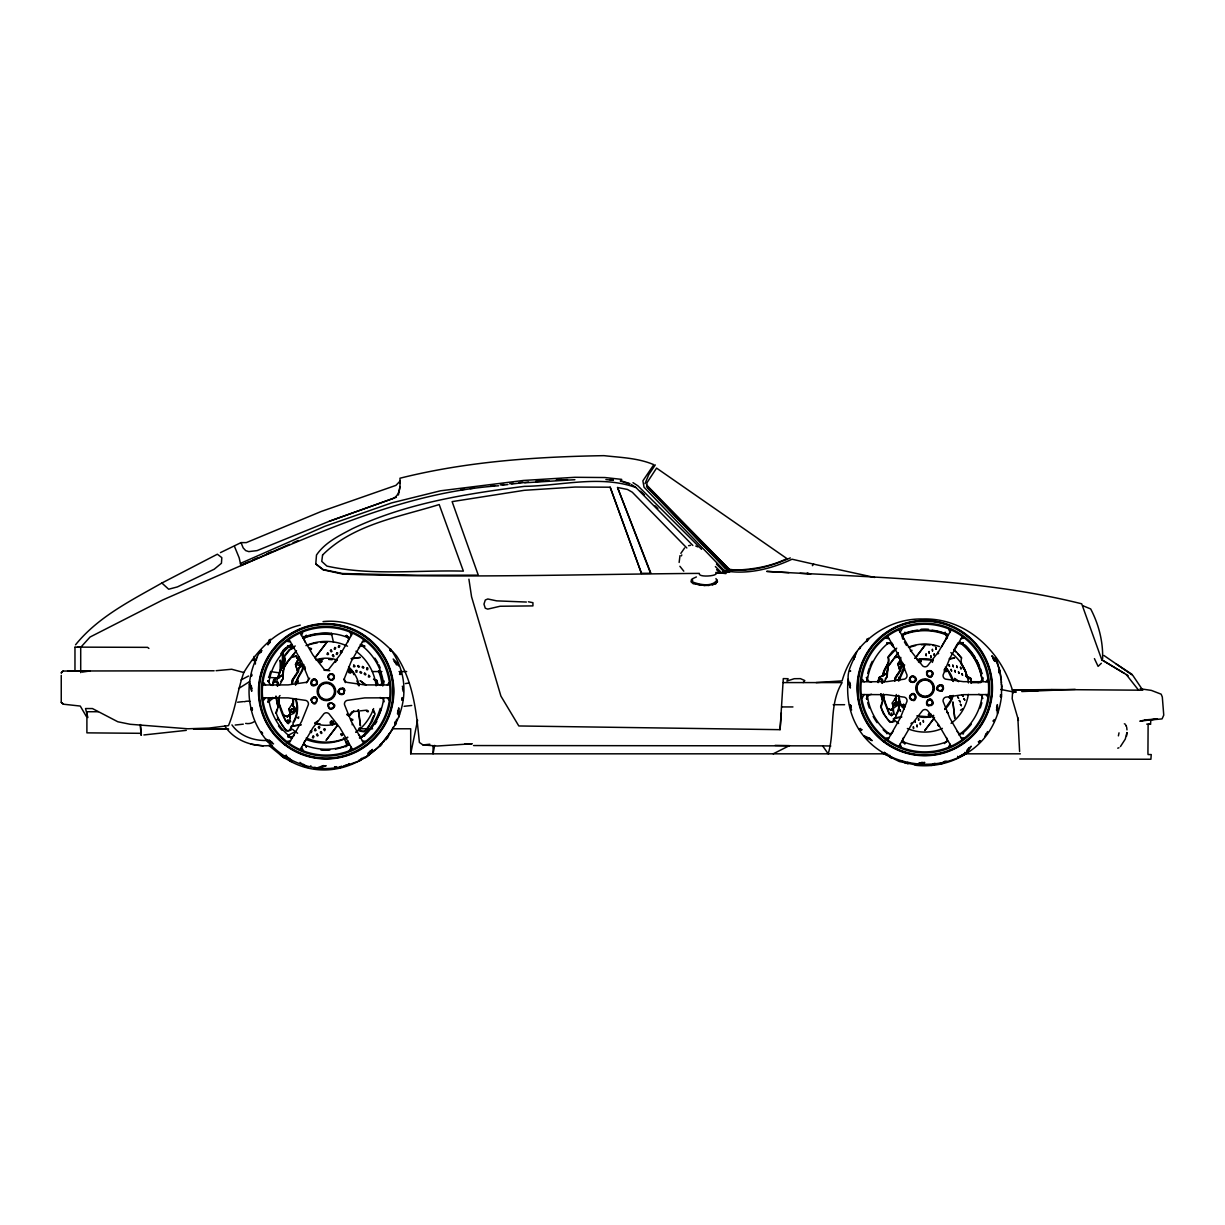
<?xml version="1.0" encoding="UTF-8"?>
<svg xmlns="http://www.w3.org/2000/svg" width="1225" height="1225" viewBox="0 0 1225 1225"><rect width="100%" height="100%" fill="white"/><g stroke="black" fill="none" stroke-linecap="round" stroke-linejoin="round"><path stroke-width="1.5" d="M254.05 660.107L254.05 656.432M280.081 671.223L280.249 660.306M281.49 666.323L281.49 662.541M282.424 651.685L282.393 667.87M290.294 717.819L290.111 714.144L287.446 716.824L283.45 715.032L285.67 721.188M889.381 713.792L887.451 708.402L890.942 709.979L893.27 707.637L893.791 714.313L889.381 714.558L885.047 703.548L883.302 694.437M296.282 674.853L292.499 679.507L291.688 683.382L292.576 679.507L297.644 671.606L295.47 664.44L298.134 659.418L296.266 656.232L291.948 656.86L287.691 661.806L284.016 667.426L283.082 674.868L273.634 679.722L272.792 685.51M898.247 652.894L887.88 666.783L887.13 673.306L878.983 677.609L887.145 672.969L887.911 666.492L898.247 652.68M1001.483 682.907L1001.499 681.728M310.951 699.827C316.77 713.302 320.659 688.817 310.951 699.827A3.231 3.231 0 0 1 317.137 699.184M909.547 697.438C916.07 684.3 918.673 708.938 909.547 697.438A3.231 3.231 0 0 0 914.646 699.705M300.875 664.287L300.018 662.25L297.507 662.633L297.966 665.298L300.324 664.961M289.988 717.084L290.111 714.144L287.446 716.778L283.496 714.987L278.825 702.599L278.779 698.786M893.163 710.209L893.27 707.637L890.942 709.933L887.482 708.372L883.409 697.53L883.363 694.207L883.47 697.546M256.239 660.581L256.806 657.473M854.866 657.35L855.418 654.242M255.367 661.638L255.382 664.072M382.108 681.942L380.761 685.464M384.206 681.054L382.858 684.576L379.964 685.296M401.831 699.858L402.765 699.919L401.831 699.858L401.923 698.112L402.857 698.158L401.923 698.112M853.932 659.586L854.575 656.171M982.833 677.823L980.888 681.942L977.979 682.647M995.496 661.423L995.297 657.871M1001.545 686.459L1001.468 696.688L1000.457 696.627L1000.549 694.881L1001.483 694.927L1000.549 694.881M251.477 710.117L252.427 709.168L251.477 710.117C246.026 689.767 249.885 667.319 261.231 649.633M850.104 706.886L851.053 705.937L850.104 706.886L851.635 709.979M269.73 642.911L270.296 639.205M868.357 639.68L868.464 638.347M290.616 710.975L290.708 709.673M400.008 486.631L398.416 494.992M468.915 579.18L471.564 596.789L500.918 696.106L518.818 725.966L780.065 729.671L783.28 678.604L788.119 678.711L786.925 681.054L794.244 678.711L800.415 678.635L804.81 680.564L803.141 682.585M893.699 704.865L894.663 702.936L895.858 702.936L896.562 705.309L893.576 704.911L894.618 702.798L896.685 704.36M300.967 666.783L302.407 664.042L298.793 668.207L298.533 671.453L293.357 679.462L292.484 683.382M902.748 666.232L900.85 667.487L900.635 670.32L896.103 677.318L895.337 680.748M699.414 573.392C580.497 574.249 461.534 578.277 342.632 574.066L323.155 569.824L315.774 563.929L316.494 555.017C325.069 542.415 339.095 535.754 352.142 528.802C406.179 503.199 465.607 493.859 524.392 486.356C561.096 485.866 600.372 474.718 636.035 487.581L692.829 545.447M249.532 682.279L251.891 688.649M848.144 679.048C838.007 780.34 988.299 797.613 1001.468 696.688L1000.457 696.627M1019.782 758.979L1150.903 759.255L1151.24 754.554L1148.07 754.554L1147.932 752.992L1148.116 724.358L1150.52 724.235L1150.872 719.917L1162.066 718.907L1163.75 715.124L1162.311 697.01L1161.162 694.177L1151.347 690.395L1140.184 688.756M780.065 729.671L781.351 712.858M646.769 485.161L729.518 569.64L725.368 568.308L648.255 487.78L646.769 485.161L646.999 482.711L656.569 468.103L786.909 558.585C767.248 568.339 745.367 570.253 723.914 570.498M288.089 736.899L288.579 736.271L288.089 736.899C288.457 735.628 293.602 738.644 294.368 734.709M886.808 732.688L886.716 733.668C887.068 732.397 892.229 735.413 892.994 731.478M958.272 643.431L962.682 644.228L962.773 643.263M963.294 643.646L962.957 643.186M250.987 708.433L252.136 708.173L250.987 708.433C258.628 745.795 297.047 772.898 334.792 767.968L334.655 766.728L334.792 767.891L343.322 766.528L359.645 760.817M933.251 763.742L933.404 764.66L933.251 763.742L934.981 763.435L935.134 764.369L934.981 763.435M279.805 684.775L283.174 678.512C280.586 667.104 290.095 658.514 296.511 650.705M884.266 681.957L887.206 676.491L887.145 672.969M882.245 752.977L899.227 761.491L916.116 765.013M1126.954 732.565L1125.254 739.15L1120.446 746.546M1126.571 736.118L1126.954 732.856M273.634 679.722L278.596 677.578C277.478 669.524 287.017 664.731 283.878 656.478L288.993 649.908L293.357 646.662M883.194 675.664C882.214 668.636 890.575 664.44 887.819 657.228L892.29 651.486L896.731 648.178M278.596 677.578L279.239 677.134C278.412 669.309 287.599 664.639 284.537 656.462L289.758 650L295.24 645.958M883.761 675.281C883.041 668.437 891.08 664.348 888.401 657.212L895.751 649.495M397.482 713.899L397.972 710.378L398.86 717.115M866.764 680.549L867.361 677.318L866.488 677.716L867.361 677.318M273.925 679.89L272.915 683.764M879.121 677.701L878.248 681.085M878.126 682.601L878.784 678.083L880.53 678.252L882.842 680.151L882.383 683.29M397.88 713.425L398.707 707.836L399.472 715.109M645.024 483.676L648.729 474.688L655.283 464.918M996.507 710.194L997.334 704.605L998.099 711.878M277.233 685.908L277.616 683.428L275.656 681.866L273.313 682.784C272.731 689.537 267.984 681.1 267.862 680.947L268.642 681.054L267.862 680.947M878.264 682.386L878.585 680.212L880.637 679.416L882.337 680.794L882.015 682.953M866.963 638.991L866.596 641.655L868.709 638.547M862.278 697.882L864.13 694.498M982.19 679.094L981.501 681.207M310.89 765.809L310.492 766.054M314.228 768.473L315.07 767.432L314.228 768.473L315.958 768.779M388.892 734.801L389.106 733.561M907.786 762.287L907.756 762.593M909.501 762.578L909.118 762.823M914.508 764.032L914.524 764.752M890.881 709.857L893.239 707.759L892.321 702.905L895.919 697.423L895.582 699.904L898.109 704.88L893.438 708.249M303.264 664.471C303.096 672.295 295.7 677.303 295.577 685.219M303.846 664.547C303.968 671.836 297.093 676.368 296.572 683.489M904.647 664.884L898.4 680.778M327.902 676.767L330.459 673.781A3.231 3.231 0 0 1 334.333 676.69A3.231 3.231 0 0 1 330.949 680.166L328.729 679.094L327.902 676.767A3.231 3.231 0 0 1 328.974 674.546M434.645 745.382L433.083 753.804L433.083 746.239M352.157 724.787L352.325 723.853M910.389 650.827L911.951 650.291L911.017 651.378M301.457 747.327L303.448 750.619M351.391 635.469L350.228 632.85M900.084 744.096L901.248 746.714M950.018 632.238L948.839 629.619M885.277 753.819L410.697 753.819L417.603 720.162M1118.394 735.873L1119.022 732.841M290.31 714.849L293.663 713.409L295.638 710.99L293.28 706.059L293.556 699.123M896.042 700.562L896.287 694.498M297.353 664.011L297.629 662.74L299.957 662.388L300.722 664.256L299.359 665.558M898.92 680.84L904.54 668.391M140.722 731.631L141.35 735.245L140.538 724.572M392.337 651.731C433.466 714.818 357.011 796.296 291.106 761.69L291.642 760.572L291.137 761.628L283.526 757.509L268.826 745.397M891.723 757.28L891.264 758.107L891.723 757.28L890.192 756.438L889.733 757.249L890.192 756.438M317.137 683.611C314.212 669.248 305.377 692.37 317.137 683.611M894.663 699.536L895.98 697.438L895.398 699.812L897.741 704.421M298.778 656.707L298.058 659.555L296.251 656.278M900.85 657.427L900.207 659.907L898.645 657.013L894.847 657.519L898.645 657.013L899.778 657.886L900.283 659.8L897.956 664.18L899.916 670.458L900.85 667.487M895.996 697.469L895.398 699.812L898.109 704.88L897.512 702.308M293.02 708.907L290.57 709.612L291.412 712.001L293.877 711.48L294.015 710.408L291.657 708.601M300.278 625.118C274.982 630.676 256.699 651.179 243.806 672.525C237.619 689.92 235.583 708.647 228.478 725.629L209 728.079L187.823 728.783L130.172 724.281L117.83 721.77L92.442 708.555L85.536 708.54L87.878 717.544M387.483 736.776L386.243 739.67M986.11 733.545L984.869 736.439M987.518 731.57L986.125 734.755M679.982 555.645L679.14 562.443M898.553 662.419L898.017 664.18L899.854 670.458L895.429 677.364L894.648 680.748L895.429 677.364L898.66 673.275M969.021 747.755L965.514 753.574M263.819 700.072L265.519 697.729M389.029 682.723L387.345 685.051M987.656 679.492L985.972 681.835M887.941 666.798L887.206 676.491L885.216 678.972M997.487 713.884L996.599 707.147M277.677 686.138L278.152 682.861L277.187 681.376L273.68 680.35M882.398 683.152L881.969 678.987M783.219 682.585L842.126 682.585C828.728 704.375 835.19 730.682 828.207 753.819L822.649 745.857L473.554 745.55M255.581 660.52L255.964 659.402M940.142 764.094L940.586 762.838L941.872 763.803L941.719 762.869M304.504 666.446L303.892 668.161L305.086 669.554M304.964 666.967L305.316 668.881M334.838 662.419L335.451 660.704L337.243 660.367M335.528 662.296L335.91 661.24M317.413 721.096L316.816 722.811L315.009 723.148M330.474 709.015C344.164 703.962 320.001 698.725 330.459 709.015M932.363 662.419L932.899 660.918M932.623 704.069C931.551 689.598 919.699 711.434 932.623 704.084M902.136 636.464L905.612 632.789L904.816 632.222M610.157 487.198L641.471 573.423L610.157 487.198L575.107 487.045L524.331 490.306L452.117 501.622L478.286 575.168L417.005 575.26L342.632 573.514L323.155 569.533L315.836 563.975M717.222 582.319L717.513 581.538M346.66 635.453L345.863 636.02L346.66 635.453L348.742 639.113L347.9 641.977M280.035 695.57C273.91 699.766 290.402 737.174 289.988 717.192M275.64 713.057L277.248 709.03M306.48 746.607L306.189 747.342C307.261 746.347 301.901 743.452 304.948 740.803M373.839 715.676C370.853 720.576 368.143 733.867 360.395 730.789M269.132 639.925L267.969 644.886L270.082 641.778M394.787 724.052L396.778 719.259M395.415 722.75L394.741 724.373L395.614 724.725L396.288 723.118L394.955 723.271L396.288 723.118M388.57 735.934L387.498 737.986M681.376 555.89L681.82 554.925M945.914 639.343L946.757 636.464L944.95 633.922M946.527 638.761C949.559 636.112 944.368 633.157 945.287 632.222L944.49 632.789M903.575 737.572C900.543 740.222 905.734 743.177 904.816 744.111L905.107 743.376L902.519 742.442M261.645 731.754L260.879 732.305L262.196 733.086M390.423 648.837L389.841 650.046L390.423 648.837L391.433 650.261L390.438 650.888L391.433 650.261M680.84 553.394L684.637 547.927M352.494 633.432L339.938 654.992L328.882 669.095A3.583 3.491 0 0 1 323.967 669.095L312.911 654.992L300.355 633.432M300.355 749.363L312.911 727.803L323.967 713.7A3.583 3.491 0 0 1 328.882 713.7L339.938 727.803L352.494 749.363M947.293 636.786L941.581 646.815M951.121 630.201L938.564 651.761L927.509 665.864A3.583 3.491 0 0 1 922.593 665.864L911.538 651.761L898.982 630.201M898.982 746.132L911.538 724.572L922.593 710.469A3.583 3.491 0 0 1 927.509 710.469L938.564 724.572L951.121 746.132M260.848 652.251L260.022 651.792L260.848 652.251L261.691 650.72L260.879 650.261L261.691 650.72M287.814 757.326C284.445 757.862 286.374 754.646 284.797 756.422M287.125 756.591L286.665 757.402L287.125 756.591L285.593 755.733M390.698 731.846L379.168 746.729L365.647 757.509M391.051 731.202L393.378 726.992M856.796 651.761C853.274 661.668 843.642 675.082 850.518 685.418M885.752 753.36L885.292 754.171L885.752 753.36L884.22 752.502L883.424 753.191M954.214 649.342L958.027 642.972M691.528 579.41L691.007 581.783L693.228 583.728L705.003 585.473M902.672 664.057L901.355 665.16L899.472 663.827L899.732 662.618L901.937 662.281M301.901 664.547L297.828 668.819L297.706 671.622L295.547 664.44L298.058 659.418L296.159 656.34M903.575 664.272L900.023 668.023L899.916 670.458L900.023 668.023L902.473 666.492M292.76 698.985L293.219 702.492L289.039 708.724L290.157 714.298L287.385 716.686M289.253 742.947L301.656 721.311L308.348 704.681A3.583 3.491 60 0 0 305.882 700.424L288.135 697.898L263.191 697.806M363.595 639.848L351.208 661.485L344.516 678.114A3.583 3.491 60 0 0 346.981 682.371L364.713 684.897L389.657 684.989M358.481 648.086L360.548 645.927L364.759 645.897L364.667 646.861M887.88 739.716L900.268 718.08L906.959 701.45A3.583 3.491 60 0 0 904.509 697.193L886.762 694.667L861.818 694.575M962.222 636.617L949.819 658.254L943.143 674.883A3.583 3.491 60 0 0 945.593 679.14L963.34 681.667L988.284 681.758M962.283 643.875L960.186 642.099M291.642 704.865L293.142 702.476L293.28 706.059M884.389 752.334L883.761 753.329L887.604 754.125M298.134 659.418L301.243 661.27M283.955 667.411L287.615 661.806M1051.877 689.522L1142.787 690.211L1132.88 675.496L1103.924 655.467M1132.084 674.362L1116.067 663.873M306.434 682.846L309.665 678.145M348.911 715.859L350.886 712.981M944.888 708.816L952.407 697.867M293.694 722.428C297.889 715.691 298.839 706.167 295.792 698.648M896.409 714.879C899.839 709.397 900.788 701.649 898.675 695.433M956.495 645.452L959.175 642.696L963.386 642.666M957.108 644.855L958.241 643.339M285.088 756.621L286.206 755.059M388.861 734.602L389.872 733.178M295.807 651.532L291.917 656.814L296.266 656.232M288.181 646.861L288.089 645.897L288.181 646.861L290.692 644.733M886.808 643.646L886.716 642.666C887.068 643.937 892.229 640.92 892.994 644.855M963.386 733.668L963.294 732.688L963.386 733.668L959.175 733.637L957.108 731.478M343.383 694.085C349.416 680.763 328.759 693.917 343.245 694.192M280.892 681.36L283.097 678.497L282.807 671.055M898.461 706.702L898.737 705.294M75.552 644.809C98.077 616.833 131.182 600.464 161.868 583.023L217.346 554.221L221.817 557.62L221.434 563.286L214.176 569.242L177.411 586.913L168.667 589.225L161.868 583.023M379.964 745.168L380.669 745.795L380.531 744.188L381.833 744.494M978.591 741.937L979.755 740.635L980.459 741.263L979.296 742.564L978.469 741.737L979.296 742.564M80.712 672.647L80.712 647.351L90.053 637.031L162.741 599.959L289.529 544.298M293.433 725.43L291.458 727.007L290.892 730.253L286.267 730.973L277.462 717.697M896.164 717.498L894.449 718.876L893.959 721.724L889.901 722.337L883.271 713.455L880.622 706.687L882.536 700.7L880.683 693.917M302.636 632.85L301.457 635.469M812.374 565.674L813.768 564.174L874.681 577.465M948.839 746.714L950.018 744.096M345.664 746.438L346.66 744.233L345.787 741.692M903.698 634.014L902.718 636.219L903.575 638.761M62.996 671.07L61.25 672.877L62.996 671.07L72.612 670.963M399.886 673.382L400.835 672.448L399.932 672.709L400.422 674.393L401.31 674.133L399.503 674.424M998.942 669.723L998.559 669.478M382.935 742.396L383.777 741.569M945.21 761.047L941.596 763.359M1101.336 663.292L1098.105 666.369L1094.43 658.621M367.822 753.436L370.394 750.986L366.887 756.805M369.797 752.028L372.553 749.455L368.633 755.626M967.061 750.083L971.18 746.224L967.26 752.395M348.068 764.415L349.002 763.588M266.973 740.696L267.816 741.523L269.194 740.283M699.307 574.081C699.72 577.266 716.074 576.225 716.334 573.484M238.584 688.603L249.762 681.468M358.481 734.709L360.548 736.868L364.667 735.919M362.37 641.808L365.234 641.517M290.478 740.987L287.615 741.278M960.997 638.577L963.861 638.286M889.105 737.756L886.242 738.047M899.119 680.457L900.329 679.416L900.038 677.854L898.537 677.318M302.973 638.118L303.815 637.444M349.401 750.619L351.391 747.327M902.075 628.946L900.084 632.238M942.01 690.854C948.043 677.532 927.386 690.686 941.857 690.961M298.793 668.207L297.736 671.591L298.073 668.773L300.63 667.089M345.741 765.089L342.969 766.59M946.695 761.184L943.618 762.808M261.89 733.729L262.655 733.178M916.07 765.334C933.955 767.233 952.529 762.915 967.444 752.808M383.609 741.278L384.482 740.666M816.11 682.585L842.126 680.886C851.972 645.162 885.108 618.043 922.731 619.008C965.729 617.584 1000.381 650.659 1012.386 690.012L1051.862 689.553M373.518 679.339L377.116 680.595L377.713 684.668M966.035 676.399L970.629 678.129L971.364 683.198M279.239 677.134L283.113 674.485M323.522 765.548L317.153 767.907M922.134 762.317L915.779 764.676M278.642 677.701L283.082 674.669M883.24 675.771L887.13 673.122M716.196 583.559L708.28 585.412M981.485 681.345L978.576 682.065M345.863 746.775L348.742 743.682L347.9 740.803M290.738 760.067L289.605 760.771L290.065 759.959L291.596 760.802M360.808 759.378L365.953 757.295M961.885 754.707L966.081 753.773M220.439 552.628L241.034 542.614L246.302 542.614L321.164 511.499L395.92 485.376L399.962 481.211L399.978 483.263M293.755 711.388L291.473 711.863M896.455 705.217L894.464 705.646M339.861 766.697L340.014 767.616L339.861 766.697L341.591 766.406L341.744 767.325L341.591 766.406M359.155 759.913L359.599 760.74L361.145 759.898L360.686 759.071M860.471 730.575L862.155 729.656M979.755 740.635L980.459 741.263M347.104 765.104L344.991 766.038M241.003 679.982L248.522 676.032M287.752 735.551L293.786 732.382M362.171 737.159L359.384 737.909M773.205 753.819L789.451 745.627L775.103 745.382M790.324 557.911C770.341 566.517 747.526 573.361 725.812 568.614L646.494 486.677M332.251 724.771L335.39 723.271M933.527 715.278L930.097 716.916L916.851 715.875M964.259 754.83L959.68 755.917M396.364 497.258L329.295 521.268L257.097 550.607L248.797 551.618L245.674 550.592L243.163 547.897L241.034 542.614M365.617 757.448C365.463 755.396 364.667 759.531 361.758 758.229M240.468 563.393L324.87 526.291L391.694 502.878L440.541 490.796L523.534 480.46L574.923 477.291L604.951 477.536L621.749 479.388M293.005 542.767L298.226 540.485M240.774 565.215L249.471 561.448M252.947 559.932L258.169 557.681M266.866 553.899L272.088 551.648M303.892 637.107L306.985 636.02L306.189 635.453L306.985 636.02M82.136 672.112L89.976 670.963L214.13 670.779M287.079 647.091L290.187 646.815L292.147 648.821M887.206 643.569L890.621 643.431L893.469 647.183M696.397 576.944L692.401 578.782L692.646 581.997C699.659 584.662 711.771 587.296 716.839 580.313L715.951 578.567M329.295 521.268L391.127 499.218C400.498 496.523 400.284 486.126 399.962 478.225C466.572 461.503 535.509 456.772 603.986 455.654C620.723 457.553 638.103 457.966 653.813 464.673L642.88 480.843L644.028 487.198L724.434 570.728C747.311 574.954 771.26 568.89 792.039 559.212L813.768 564.174M251.967 675.419L250.696 675.848L251.63 676.016M960.461 710.224L962.758 708.77M304.872 636.893L304.091 636.326M944.49 743.544L947.369 740.451L946.527 737.572M1117.736 748.184L1118.961 747.771M712.292 585.014L716.058 583.345L717.345 580.114M912.242 676.047C901.232 685.724 925.702 681.912 912.257 676.047A3.231 3.231 0 0 0 910.083 681.039A3.231 3.231 0 0 0 915.519 680.886A3.231 3.231 0 0 0 913.084 676.032M850.977 707.637C848.205 705.631 851.85 704.727 849.476 704.865M999.033 671.162L999.937 670.902L998.804 671.162M400.177 674.393L401.31 674.133M998.743 671.744L999.876 671.484L1001.407 679.997M287.615 641.517L290.478 641.808M365.234 741.278L362.37 740.987M886.242 638.286L889.105 638.577M963.861 738.047L960.997 737.756M688.588 545.692L690.502 545.339M315.254 722.474L316.356 722.275M334.624 766.972L336.354 766.666L336.507 767.6L336.354 766.666M267.862 701.848L268.75 702.247L267.862 701.848L269.99 698.219L272.899 697.5M866.488 698.618L867.361 699.016L866.488 698.618L868.617 694.988L871.526 694.269M716.257 573.178L722.49 573.009M724.312 572.749L729.778 571.937L722.551 571.845M376.825 680.778L377.821 684.653M968.975 678.834L970.705 678.665L971.257 681.667M498.575 485.774C407.573 492.19 323.691 530.502 240.896 565.628L239.181 557.85L234.465 546.396M502.311 485.284L507.931 484.518M511.683 484.028L528.496 482.038M460.876 489.786L464.627 489.311M470.262 488.622L474.014 488.163M490.919 486.08L494.67 485.605M500.305 484.916L504.057 484.457M509.692 483.752L513.443 483.293M519.078 482.604L522.845 482.145M351.299 658.483L360.334 657.442L351.33 658.836M300.921 724.679L291.933 726.073L300.967 725.032M949.39 658.683L954.643 658.07L949.421 658.973M894.832 717.758L901.845 716.947M894.862 718.064L900.115 717.452M994.195 719.963L994.042 719.519M216.075 670.703L231.693 669.248L243.806 672.525M405.383 683.581L409.257 682.953M237.635 702.216L243.239 701.619M351.82 711.771L357.394 711.158M360.272 710.852L365.938 710.24M404.066 706.304L411.707 705.478M143.892 734.954L186.292 730.36M235.185 725.047L243.285 724.159M323.048 621.611C351.652 618.411 378.28 634.81 396.41 655.712C413.346 681.452 416.515 712.552 419.379 742.442L422.993 744.938L429.837 744.218M333.598 768.795L331.608 768.626M933.726 765.273L931.72 765.104M330.474 673.781C335.038 672.709 335.65 680.533 330.949 680.166M288.442 723.577C286.696 721.035 289.406 724.48 287.707 722.811M891.754 715.17L891.172 715.216M322.405 765.993L326.156 765.702L319.25 768.075M919.163 762.915L924.783 762.471L917.877 764.844M288.35 722.352L287.339 722.842L287.14 720.269L288.549 720.162M287.324 722.842L288.748 722.75M891.295 712.95L891.509 715.905M890.835 715.232L892.06 715.14M268.551 677.379L279.009 678.114M267.448 740.436C254.188 741.156 239.702 736.133 231.954 724.894M224.726 725.935C234.741 741.278 254.448 747.679 272.072 745.305M535.861 481.226L543.303 480.767M556.318 479.97L561.892 479.633M535.922 481.578L548.923 480.767M556.349 480.307L567.497 479.603M524.775 482.788L574.893 479.695M1016.245 691.834L1012.585 692.018L1012.172 698.725L1018.48 720.438M1021.742 691.543L1075.198 689.353M980.888 682.555L970.705 682.647M74.924 647.213L77.451 647.137M703.625 585.473L709.198 585.412M715.89 572.412L725.95 573.606L716.472 564.158M80.712 670.933L74.97 671.04L74.97 647.213M641.517 573.315L650.888 573.3L617.538 487.504L627.43 489.449L632.268 492.19L686.842 547.988M77.405 647.137L147.567 647.351L148.914 648.423M858.924 648.561L859.996 648.561M256.056 660.306L252.335 660.306L255.887 660.413M89.976 670.963L67.605 671.024L84.969 671.024M372.415 671.56L381.924 671.56M399.044 671.56L406.654 671.56M833.184 704.712L844.607 704.712M781.795 706.932L792.942 706.932M98.123 711.725L86.898 711.725L86.898 732.856L141.135 733.316L141.212 731.922M193.382 728.783L227.697 728.783M359.231 728.783L372.584 728.783M393.547 728.783L410.697 728.783L410.697 753.819M194.27 729.12L228.677 729.12M964.611 753.819L1020.364 753.819M464.734 743.743L472.192 743.759L437.417 746.01L422.993 744.938M931.628 765.426L928.183 764.905M331.5 768.948L329.188 768.764M822.649 745.857L830.826 746.01M1146.738 724.143L1150.52 724.235M861.818 681.758L886.762 681.667L904.509 679.14A3.583 3.491 -60 0 0 906.959 674.883L900.268 658.254L887.88 636.617M988.284 694.575L963.34 694.667L945.593 697.193A3.583 3.491 -60 0 0 943.143 701.45L949.819 718.08L962.222 739.716M263.191 684.989L288.135 684.897L305.882 682.371A3.583 3.491 -60 0 0 308.348 678.114L301.656 661.485L289.253 639.848M389.657 697.806L364.713 697.898L346.981 700.424A3.583 3.491 -60 0 0 344.516 704.681L351.208 721.311L363.595 742.947M1038.203 690.686L1012.371 689.721L1013.044 693.12M788.931 572.657L766.712 571.386C871.787 577.787 979.143 578.154 1081.706 603.803L1101.933 660.229M800.032 573.3L807.443 573.713M888.569 755.274L889.809 755.335M78.752 647.213L80.712 647.351M919.408 659.218L932.654 660.26M320.016 658.744L323.477 659.019M328.667 659.433L332.143 659.708M324.012 670.243L329.693 670.688M320.123 723.807L314.917 723.408A33.565 33.565 0 0 0 336.507 723.684M63.47 704.207L80.268 706.059L86.347 716.457M871.526 682.065L868.617 681.345L866.488 677.716M978.576 694.269L981.485 694.988L982.833 698.51M379.964 697.5L382.858 698.219L384.206 701.741M609.683 479.587L613.296 479.94M605.885 479.572L613.097 480.292M345.863 636.02L348.972 637.107M272.777 671.928L279.667 672.893M251.171 744.188L263.222 745.887M810.628 573.913L806.892 573.285L810.628 573.928M251.921 674.286L251.6 674.271M289.942 758.505L286.619 757.463M314.396 767.554L316.111 767.845M870.393 738.706L864.222 735.873M271.782 741.937L265.611 739.104M1000.733 689.476L1015.709 692.37M528.388 601.766L532.936 602.7L532.921 605.9L500.076 606.253L487.749 609.116L485.268 608.212L483.967 604.124L485.299 600.02L487.795 598.979L496.707 600.862L526.367 602.042M700.731 585.137L695.632 583.896M907.909 763.941L904.28 761.644M307.781 767.462L303.356 764.216M259.287 652.389L260.083 653.032M887.39 755.075L885.246 754.232M620.539 480.659L629.941 483.615M620.309 481.012L629.436 483.89M999.922 673.122L998.911 672.77L999.876 671.484L995.573 658.346M985.972 694.498L987.656 696.841M864.13 681.835L862.446 679.492M387.345 697.729L389.029 700.072M265.519 685.051L263.819 682.723M898.645 677.915L899.747 679.217L898.078 679.523M295.608 681.988L297.522 681.621L297.323 680.518M295.072 682.432L296.802 683.045L298.18 681.866L297.859 680.074M905.872 763.405L901.86 760.939M305.745 766.927L300.018 762.394M1082.777 605.701L1090.663 608.917C1098.672 624.183 1103.128 641.395 1102.623 658.683M635.867 487.504L631.258 484.472M695.785 546.044L697.852 546.901M1124.351 723.807L1125.346 724.22M965.729 675.863L970.629 678.129M373.809 679.171L377.116 680.595M927.999 676.414A3.231 3.231 0 0 0 932.623 672.249C919.424 665.022 931.903 686.612 932.623 672.265M937.921 653.905L937.799 652.251L938.61 653.446M910.956 723.516L912.319 722.582M394.695 722.168L396.379 723.102M394.205 661.439L399.105 666.14M1102.332 660.122L1124.137 673.199M1102.454 660.214L1128.133 675.649M859.705 647.168L860.486 647.657M633.003 482.665L637.903 485.835L701.573 549.305M883.975 754.156L882.521 752.793M283.848 757.693L281.719 755.366M898.553 657.105L900.222 659.8M267.816 741.523L273.542 743.897L269.24 740.237M953.739 650.092L956.541 652.144M954.244 649.862L961.671 657.81C958.93 665.022 967.275 669.218 966.295 676.261M362.171 644.733L364.33 646.417M290.692 738.062L288.181 735.919M958.808 681.406L954.459 678.359L958.608 681.651M366.03 684.897L360.119 680.641L365.816 685.173M282.118 756.499L279.744 753.957M683.795 571.187L679.906 566.287M61.25 702.338L63.332 704.084L61.25 702.277L61.25 675.358M869.306 738.231L872.154 740.666L865.6 737.465M641.686 492.481L644.381 495.13L640.338 491.21M655.145 505.894L657.84 508.574M648.255 487.78L729.518 569.64M715.385 566.562L721.862 573.116M716.61 569.656L719.259 572.351M290.371 720.958L290.708 721.785M357.685 684.3L358.864 685.694M347.18 713.961L348.359 715.354M346.951 714.634L347.67 715.477M294.735 707.667L292.545 705.202L293.219 702.492L292.545 705.202L295.638 710.99M957.674 653.568L961.089 657.794M1126.219 674.454L1138.546 690.134M288.089 645.897L292.3 645.927L294.368 648.086M339.049 693.289L339.34 693.672A3.231 3.231 0 0 0 343.903 693.672M962.437 666.982L963.937 669.064M964.657 752.41L965.775 753.987M389.657 649.372L390.668 650.812M277.233 681.314L278.289 684.545M890.851 642.972L892.03 644.871M290.738 646.509L291.902 648.393M994.639 661.255L992.832 658.208L997.732 662.909M904.418 641.961L906.515 645.483M343.567 737.756L347.165 744.249M994.654 660.643L991.821 655.758L996.951 660.964M963.753 753.942L964.197 754.049M363.626 757.463L364.07 757.571M398.339 664.18L393.194 658.989L396.563 664.915M947.063 669.003L952.79 681.008M898.354 698.556L902.442 707.116M352.402 671.53L353.903 674.669M356.888 680.932L359.139 685.648A33.565 33.565 0 0 0 348.589 666.813M343.704 679.171L345.343 682.601M304.948 641.977L304.106 639.113L306.189 635.453M902.886 639.159L902.228 637.597M867.361 699.016L866.764 695.785M268.75 702.247L268.153 699.016M402.474 688.603L403.316 691.65M995.634 657.764L1000.013 670.871L1001.897 688.634M402.336 686.184L403.239 689.553M373.502 709.918L375.095 713.93L372.063 721.678L364.483 731.846L359.844 731.141L359.292 727.895M964.703 670.106L965.147 671.269M617.538 487.504L650.521 573.208M372.905 709.995L373.947 712.766M298.716 716.824L298.425 718.432L297.185 717.36M881.234 694.039L883.057 700.47L881.173 706.871C882.061 711.281 891.356 729.304 894.082 718.401L895.797 716.993L895.873 714.772C899.303 709.336 900.268 701.649 898.155 695.478M295.21 698.771C298.242 706.212 297.262 715.63 293.097 722.306L293.005 724.863L291.045 726.471C288.334 740.114 277.34 717.345 276.283 713.256L278.427 705.937L276.222 697.163M893.301 707.759L892.382 702.92M290.08 714.282L289.1 708.754M850.518 704.942L851.007 706.626M251.891 708.173L252.381 709.857M1001.407 684.04L1001.851 686.322M281.964 667.181L280.112 660.306M893.791 714.313L893.163 710.286M331.408 633.218L333.476 642.344M293.969 709.535L294.168 710.408M294.965 708.05L295.562 711.082M140.752 731.708L140.982 732.872M277.156 702.645L277.845 706.212M970.904 680.809L971.241 682.968M382.215 681.942L382.782 686.015M358.573 709.704L360.441 725.966L358.221 709.734M1126.709 727.374L1126.985 729.886M279.346 719.841L279.315 719.642A11.224 11.224 0 0 1 276.391 719.58M140.109 724.618L141.258 735.245M1017.837 717.758L1019.613 751.538M849.92 682.432L850.364 688.052L847.991 681.146M251.293 685.663L251.738 691.283L249.364 684.377M287.86 720.223L288.105 723.607M282.347 660.244L282.408 661.898M275.671 696.657L275.717 698.464M278.841 698.786L278.902 702.599M283.312 651.685L283.358 664.272M901.692 635.453A57.958 57.958 0 0 1 947.737 635.453M961.656 643.982A57.958 57.958 0 0 1 982.22 681.376M903.024 633.861A58.922 58.922 0 0 1 917.326 630.186M921.016 629.834A58.922 58.922 0 0 1 928.412 629.834M932.103 630.186A58.922 58.922 0 0 1 948.119 634.565M962.268 643.247A58.922 58.922 0 0 1 975.437 658.652M976.34 660.26A58.922 58.922 0 0 1 979.495 666.951M980.153 668.682A58.922 58.922 0 0 1 981.792 673.98M982.588 677.593A58.922 58.922 0 0 1 983.17 681.253M910.053 647.168A44.008 44.008 0 0 1 915.596 645.606M921.292 644.779A44.008 44.008 0 0 1 929.913 644.947M932.761 645.376A44.008 44.008 0 0 1 935.578 645.988M961.013 663.72A44.008 44.008 0 0 1 967.474 678.099M383.655 698.541A57.958 57.958 0 0 1 360.227 738.17M349.171 744.478A57.958 57.958 0 0 1 303.142 744.478M292.086 738.17A57.958 57.958 0 0 1 268.658 698.541M268.918 682.218A57.958 57.958 0 0 1 292.086 644.396M303.142 638.087A57.958 57.958 0 0 1 349.171 638.087M360.227 644.396A57.958 57.958 0 0 1 383.655 684.025M376.871 721.265A58.922 58.922 0 0 1 374.881 724.404M329.847 750.083A58.922 58.922 0 0 1 322.451 750.083M281.964 730.253A58.922 58.922 0 0 1 278.488 725.92M269.087 676.629A58.922 58.922 0 0 1 270.725 671.315M280.755 653.721A58.922 58.922 0 0 1 288.595 645.881M374.881 658.162A58.922 58.922 0 0 1 377.79 662.893M378.647 664.532A58.922 58.922 0 0 1 380.225 667.885M353.795 710.776A33.565 33.565 0 0 1 349.018 716.303M315.759 659.831A33.565 33.565 0 0 1 337.334 660.122M373.594 708.571A50.348 50.348 0 0 1 356.261 732.106M347.808 737.205A50.348 50.348 0 0 1 306.25 738.017M297.614 733.254A50.348 50.348 0 0 1 292.438 729.181M278.243 707.315A50.348 50.348 0 0 1 275.962 696.03M277.248 679.691A50.348 50.348 0 0 1 284.629 663.23M305.944 645.621A50.348 50.348 0 0 1 347.517 646.172M355.985 651.21A50.348 50.348 0 0 1 376.136 685.847M338.835 693.013A3.231 3.231 0 0 1 340.795 688.282M342.464 688.282A3.231 3.231 0 0 1 344.746 690.563M333.996 707.315A3.231 3.231 0 0 1 328.422 707.606M311.119 681.299A3.231 3.231 0 0 1 316.249 680.028A3.231 3.231 0 0 1 315.698 685.28A3.231 3.231 0 0 1 310.951 682.968M380.24 708.326A57.958 57.958 0 0 1 361.528 736.822M349.263 744.601A57.958 57.958 0 0 1 335.451 749.087M328.223 750.006A57.958 57.958 0 0 1 320.95 750.006M282.347 652.496A57.958 57.958 0 0 1 290.524 645.269M303.249 638.271A57.958 57.958 0 0 1 331.853 634.657M378.479 670.825A57.958 57.958 0 0 1 382.093 684.897M381.174 708.601A58.922 58.922 0 0 1 363.549 736.363M282.929 650.506A58.922 58.922 0 0 1 285.624 647.964M306.388 636.127A58.922 58.922 0 0 1 331.975 633.708M379.367 670.473A58.922 58.922 0 0 1 383.042 684.775M360.686 727.772A50.348 50.348 0 0 1 355.786 732.183M347.471 737.511A50.348 50.348 0 0 1 305.959 739.41M282.393 665.221A50.348 50.348 0 0 1 284.277 662.511M307.812 645.177A50.348 50.348 0 0 1 317.397 642.803M320.659 642.436A50.348 50.348 0 0 1 327.259 642.359M982.282 695.31A57.958 57.958 0 0 1 958.838 734.939M947.798 741.247A57.958 57.958 0 0 1 901.753 741.247M890.713 734.939A57.958 57.958 0 0 1 867.285 695.31M867.285 680.794A57.958 57.958 0 0 1 887.834 643.401M901.753 634.856A57.958 57.958 0 0 1 947.798 634.856M961.717 643.401A57.958 57.958 0 0 1 982.282 680.794M981.853 702.706A58.922 58.922 0 0 1 980.214 708.004M971.333 724.159A58.922 58.922 0 0 1 962.329 733.453M887.222 733.453A58.922 58.922 0 0 1 883.118 729.717M877.115 722.689A58.922 58.922 0 0 1 873.149 716.441M869.337 708.004A58.922 58.922 0 0 1 867.713 702.706M867.713 673.398A58.922 58.922 0 0 1 869.337 668.084M869.995 666.369A58.922 58.922 0 0 1 872.277 661.301M921.077 629.252A58.922 58.922 0 0 1 928.473 629.252M965.116 645.1A58.922 58.922 0 0 1 975.498 658.055M976.402 659.663A58.922 58.922 0 0 1 979.556 666.369M980.214 668.084A58.922 58.922 0 0 1 981.853 673.398M968.317 694.376A44.008 44.008 0 0 1 951.09 723.332M942.393 728.385A44.008 44.008 0 0 1 907.373 728.507M898.645 723.5A44.008 44.008 0 0 1 893.224 718.784M882.475 700.287A44.008 44.008 0 0 1 881.479 696.091M882.398 676.123A44.008 44.008 0 0 1 888.477 663.138M908.445 647.183A44.008 44.008 0 0 1 939.452 646.57M950.86 652.619A44.008 44.008 0 0 1 968.47 682.892M953.157 695.417A29.339 29.339 0 0 1 944.766 709.52M933.817 715.967A29.339 29.339 0 0 1 918.658 716.763M904.188 708.999A29.339 29.339 0 0 1 898.844 701.848M916.912 659.785A29.339 29.339 0 0 1 933.327 659.999M945.317 667.135A29.339 29.339 0 0 1 953.341 681.468M937.462 689.782A3.231 3.231 0 0 1 938.886 685.25A3.231 3.231 0 0 1 943.281 687.057A3.231 3.231 0 0 1 941.091 691.283M927.356 675.863A3.231 3.231 0 0 1 931.505 671.009M929.071 705.784A3.231 3.231 0 0 1 927.019 700.914A3.231 3.231 0 0 1 932.286 700.639A3.231 3.231 0 0 1 930.74 705.692M909.562 696.596A3.231 3.231 0 0 1 914.064 694.162A3.231 3.231 0 0 1 915.259 699.138M269.362 701.45A11.224 11.224 0 0 1 276.896 697.331M254.096 721.739A11.224 11.224 0 0 1 245.658 723.393M244.311 701.741A11.224 11.224 0 0 1 250.114 701.389M311.655 680.993L311.625 683.872L314.09 685.342L316.601 683.933L316.632 681.054L314.151 679.584L311.655 680.993M910.282 677.762L910.252 680.641L912.717 682.111L915.228 680.702L915.259 677.823L912.778 676.353L910.282 677.762M902.702 663.093L901.34 665.022L899.609 663.812L900.788 662.174L902.702 663.093M322.573 555.017L321.762 561.418L326.907 566.088C371.435 575.98 418.062 569.901 463.372 571.126L439.193 504.547C399.396 516.95 353.137 524.331 322.573 555.017M309.879 648.239L309.695 649.158L311.303 649.464L311.487 648.53L309.879 648.239M340.948 734.051L341.499 735.597L342.387 735.276L342.556 734.357L340.948 734.051M351.192 719.167L351.024 720.086L352.632 720.392L352.8 719.458L351.192 719.167M937.707 725.032L938.963 726.103L937.707 725.032M946.665 712.016L947.92 713.103L946.665 712.016M329.372 703.548L328.254 706.228L330 708.525L332.878 708.157L333.996 705.493L332.235 703.181L329.372 703.548M927.999 700.317L926.881 702.997L928.627 705.294L931.505 704.926L932.623 702.262L930.862 699.95L927.999 700.317M366.918 710.332L366.52 711.189L367.99 711.893L368.403 711.036L366.918 710.332M957.628 696.872L958.562 698.235L957.628 696.872M959.267 700.501L960.201 701.864L959.267 700.501M962.146 695.096L963.08 696.458L962.146 695.096M960.415 704.298L961.349 705.661L960.415 704.298M963.861 698.679L964.795 700.042L963.861 698.679M861.098 729.288L860.517 730.498L861.098 729.288M340.228 688.986L338.835 691.39L340.228 693.809L343.031 693.809L344.424 691.39L343.031 688.986L340.228 688.986M938.855 685.755L937.462 688.159L938.855 690.578L941.642 690.578L943.051 688.159L941.642 685.755L938.855 685.755M330 674.255L328.239 676.583L329.372 679.263L332.251 679.615L334.012 677.303L332.878 674.623L330 674.255M928.627 671.024L926.866 673.352L927.999 676.032L930.877 676.384L932.638 674.072L931.505 671.392L928.627 671.024M326.049 643.309L315.024 657.779L326.049 643.309M337.243 725.736L326.217 740.206L337.243 725.736M924.676 645.713L915.044 658.361L924.676 645.713M934.461 717.773L924.829 730.422L934.461 717.773M353.841 665.083L353.535 666.691L354.469 666.875L355.082 666.155L353.841 665.083M358.221 665.558L357.608 666.278L358.848 667.334L359.476 666.614L358.221 665.558M356.199 670.442L355.893 672.05L356.827 672.219L357.133 670.611L356.199 670.442M362.677 666.477L362.064 667.196L363.304 668.253L363.917 667.533L362.677 666.477M360.472 671.576L359.844 672.295L361.099 673.352L361.712 672.647L360.472 671.576M366.964 667.993L366.658 669.6L367.592 669.769L367.898 668.161L366.964 667.993M364.728 673.168L364.101 673.888L365.356 674.96L365.969 674.24L364.728 673.168M368.725 675.327L368.419 676.935L369.353 677.119L369.965 676.399L368.725 675.327M899.992 709.826L900.528 711.373L899.992 709.826M948.977 664.762L949.528 666.308L948.977 664.762M952.805 665.16L953.356 666.722L952.805 665.16M951.044 669.432L951.595 670.978L951.044 669.432M956.694 665.971L957.246 667.518L956.694 665.971M954.765 670.427L955.316 671.989L954.765 670.427M960.446 667.288L960.997 668.85L960.446 667.288M958.486 671.821L959.037 673.382L958.486 671.821M961.993 673.704L962.528 675.266L961.993 673.704M320.062 659.019L318.668 660.198L319.005 662.005L320.72 662.603L322.114 661.423L321.777 659.632L320.062 659.019M320.184 659.708L319.342 660.443L320.598 661.913L321.455 661.194L320.184 659.708M349.722 669.524L348.344 670.703L348.666 672.51L350.396 673.122L351.789 671.928L351.453 670.136L349.722 669.524M349.86 670.213L349.002 670.948L350.258 672.418L351.116 671.698L349.86 670.213M331.531 720.913L330.137 722.092L330.474 723.883L332.205 724.496L333.583 723.317L333.246 721.51L331.531 720.913M331.653 721.602L331.01 723.424L332.067 723.807L332.725 721.969L331.653 721.602M919.454 659.448L918.229 660.489L918.52 662.051L920.036 662.587L921.246 661.546L920.955 659.984L919.454 659.448M919.562 660.045L918.811 660.688L919.914 661.975L920.664 661.347L919.562 660.045M903.545 704.36L902.335 705.401L902.626 706.963L904.127 707.499L905.336 706.457L905.045 704.896L903.545 704.36M945.378 668.636L944.169 669.662L944.46 671.239L945.96 671.775L947.17 670.733L946.879 669.156L945.378 668.636M903.652 704.972L902.917 705.6L904.019 706.902L904.754 706.258L903.652 704.972M945.486 669.233L944.751 669.876L945.853 671.162L946.603 670.534L945.486 669.233M929.469 713.547L928.259 714.588L928.55 716.15L930.051 716.686L931.276 715.645L930.985 714.083L929.469 713.547M950.401 695.678L949.176 696.719L949.467 698.281L950.983 698.817L952.192 697.775L951.902 696.213L950.401 695.678M929.591 714.144L929.025 715.752L929.943 716.074L930.694 715.446L929.591 714.144M950.508 696.29L949.942 697.882L950.86 698.219L951.611 697.576L950.508 696.29M860.272 728.523L859.506 729.074L860.272 728.523M331.072 650L330.306 650.536L331.225 651.884L332.006 651.348L331.072 650M334.869 647.504L334.165 648.974L335.022 649.388L335.727 647.918L334.869 647.504M327.642 652.772L326.937 654.257L327.795 654.655L328.576 654.119L327.642 652.772M338.973 645.544L338.268 647.014L339.126 647.428L339.83 645.942L338.973 645.544M333.093 654.885L332.312 655.421L333.246 656.768L334.027 656.232L333.093 654.885M336.921 652.68L336.217 654.15L337.059 654.563L337.763 653.078L336.921 652.68M341.055 650.797L340.351 652.267L341.193 652.68L341.974 652.144L341.055 650.797M311.058 730.835L310.277 731.371L311.196 732.718L311.916 731.248L311.058 730.835M315.192 728.952L314.488 730.437L315.346 730.835L316.127 730.314L315.192 728.952M319.021 726.747L318.24 727.282L319.158 728.63L319.878 727.16L319.021 726.747M313.141 736.087L312.436 737.572L313.278 737.971L313.983 736.501L313.141 736.087M324.472 728.86L323.691 729.396L324.61 730.743L325.329 729.273L324.472 728.86M317.244 734.127L316.463 734.663L317.382 736.011L318.163 735.475L317.244 734.127M321.042 731.631L320.261 732.167L321.18 733.515L321.961 732.979L321.042 731.631M929.086 651.562L929.208 653.216L929.086 651.562M926.069 653.997L926.207 655.635L926.069 653.997M932.393 649.388L932.531 651.026L932.393 649.388M935.977 647.673L936.114 649.311L935.977 647.673M930.847 655.834L930.969 657.473L930.847 655.834M934.185 653.905L934.308 655.543L934.185 653.905M915.197 720.591L915.32 722.229L915.197 720.591M918.536 718.646L918.658 720.3L918.536 718.646M913.391 726.823L913.528 728.462L913.391 726.823M923.298 720.499L923.436 722.138L923.298 720.499M916.989 725.108L917.112 726.747L916.989 725.108M920.297 722.918L920.434 724.572L920.297 722.918M314.029 697.5L311.625 699L311.717 701.833L314.228 703.165L316.632 701.665L316.54 698.832L314.029 697.5M912.656 694.269L910.252 695.769L910.343 698.602L912.839 699.934L915.259 698.434L915.167 695.601L912.656 694.269M1145.222 719.917L1139.862 721.234L1157.426 718.907L1145.222 719.917M952.928 702.17L954.75 717.957L952.928 702.17M850.548 671.055L849.614 670.902L850.548 671.055M994.241 721.51L993.184 720.989L994.241 721.51M965.285 753.099L965.729 753.911L965.285 753.099M958.226 757.509L957.72 756.453L958.226 757.509M1126.418 726.41L1126.143 725.445L1126.418 726.41M286.206 745.413A67.268 67.268 0 0 0 393.011 698.817A67.268 67.268 0 0 0 299.252 629.619A67.268 67.268 0 0 0 286.206 745.413M285.731 744.54A66.854 66.854 0 0 0 392.475 699.659A66.854 66.854 0 0 0 300.248 629.65A66.854 66.854 0 0 0 285.731 744.54M285.226 745.198A67.697 67.697 0 0 0 393.317 699.766A67.697 67.697 0 0 0 299.926 628.869A67.697 67.697 0 0 0 285.226 745.198M286.972 742.917A64.818 64.818 0 0 0 390.469 699.398A64.818 64.818 0 0 0 301.028 631.533A64.818 64.818 0 0 0 286.972 742.917M287.553 742.136A63.853 63.853 0 0 0 389.504 699.291A63.853 63.853 0 0 0 301.411 632.422A63.853 63.853 0 0 0 287.553 742.136M322.129 698.847A8.606 8.606 0 0 0 335.022 691.39A8.606 8.606 0 0 0 322.129 683.948A8.606 8.606 0 0 0 322.129 698.847M321.792 699.414A9.264 9.264 0 0 0 335.696 691.39A9.264 9.264 0 0 0 321.792 683.366A9.264 9.264 0 0 0 321.792 699.414M322.374 698.403A8.1 8.1 0 0 0 334.517 691.39A8.1 8.1 0 0 0 322.374 684.392A8.1 8.1 0 0 0 322.374 698.403M884.833 742.182A67.268 67.268 0 0 0 991.638 695.586A67.268 67.268 0 0 0 897.879 626.388A67.268 67.268 0 0 0 884.833 742.182M884.358 741.309A66.854 66.854 0 0 0 991.102 696.428A66.854 66.854 0 0 0 898.874 626.419A66.854 66.854 0 0 0 884.358 741.309M883.853 741.967A67.697 67.697 0 0 0 991.944 696.535A67.697 67.697 0 0 0 898.537 625.638A67.697 67.697 0 0 0 883.853 741.967M885.583 739.686A64.818 64.818 0 0 0 989.08 696.183A64.818 64.818 0 0 0 899.655 628.303A64.818 64.818 0 0 0 885.583 739.686M886.18 738.905A63.853 63.853 0 0 0 988.116 696.06A63.853 63.853 0 0 0 900.038 629.191A63.853 63.853 0 0 0 886.18 738.905M920.756 695.616A8.606 8.606 0 0 0 933.649 688.159A8.606 8.606 0 0 0 920.756 680.717A8.606 8.606 0 0 0 920.756 695.616M920.419 696.198A9.264 9.264 0 0 0 934.323 688.159A9.264 9.264 0 0 0 920.419 680.135A9.264 9.264 0 0 0 920.419 696.198M921.001 695.172A8.1 8.1 0 0 0 933.144 688.159A8.1 8.1 0 0 0 921.001 681.161A8.1 8.1 0 0 0 921.001 695.172"/></g></svg>
